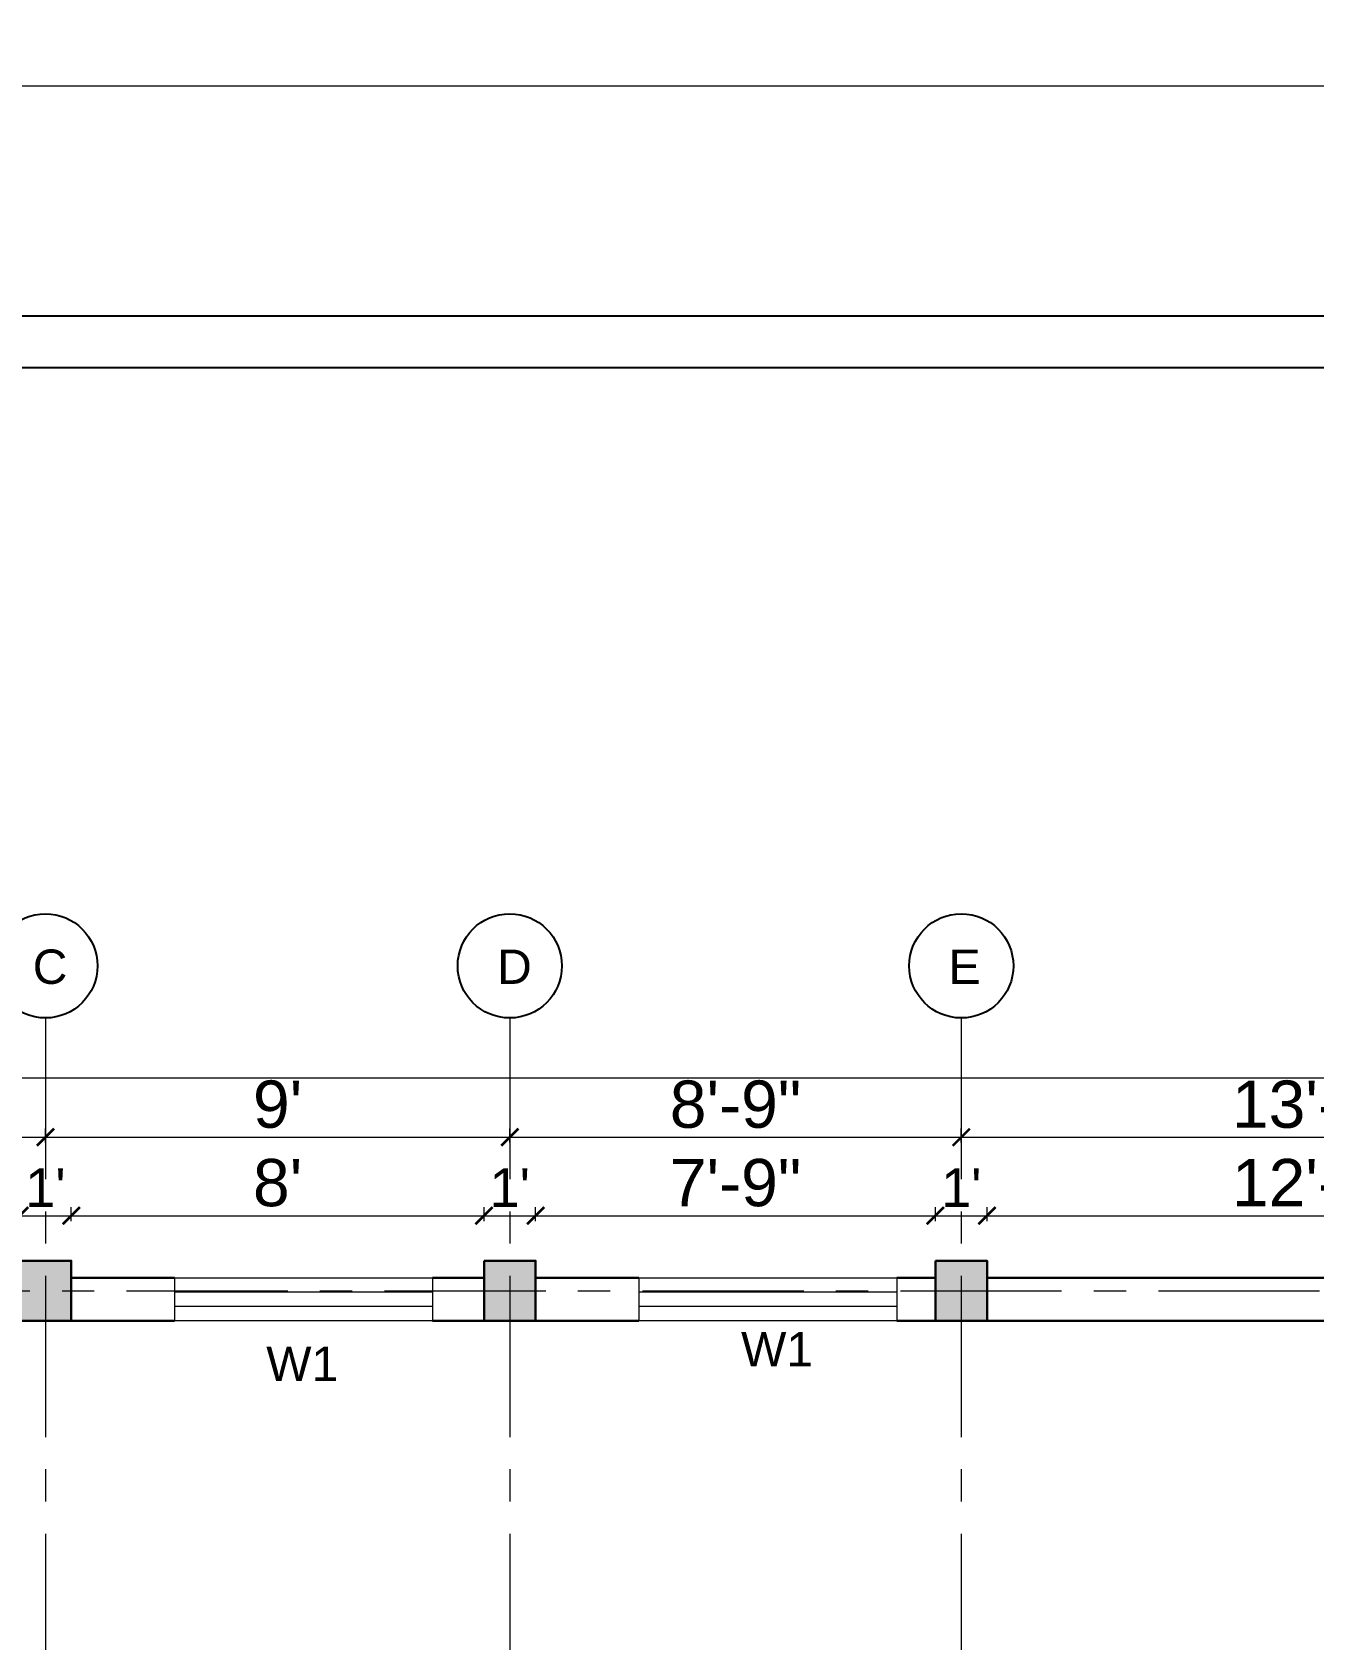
# Model space of a CAD drawing. Header units: inches. Extents: x -6800 to 96653, y -25814 to 17379.
# Drawn here: x 90357.8 to 90655.9, y -15057.5 to -14683.5 of the extents above; entities that cross this region are included whole.
import ezdxf

# ---------------------------------------------------------------- set-up
doc = ezdxf.new("R2010")
doc.units = ezdxf.units.IN
doc.header["$MEASUREMENT"] = 0
doc.header["$PDMODE"] = 34
doc.linetypes.add('CENTER', pattern=[2, 1.25, -0.25, 0.25, -0.25])
doc.layers.add('A-Windows', color=7, linetype='Continuous')
for name, color, linetype, lineweight in [('Cent line', 54, 'CENTER', 9), ('Column', 101, 'Continuous', 30), ('dimension', 50, 'Continuous', 20), ('dimension @ 1', 50, 'Continuous', 20), ('Wall', 90, 'Continuous', 30), ('Window', 140, 'Continuous', 13)]:
    doc.layers.add(name, color=color, linetype=linetype, lineweight=lineweight)
doc.styles.get("Standard").update_dxf_attribs({"font": 'arial.ttf'})
doc.dimstyles.get("Standard").update_dxf_attribs({"dimtxt": 7, "dimasz": 4, "dimexe": 2, "dimexo": 2, "dimgap": 2, "dimtad": 1, "dimdec": 0, "dimzin": 0, "dimdsep": 46, "dimlunit": 4, "dimtxsty": 'Standard', "dimblk": 'ARCHTICK', "dimcen": 0.25, "dimclrd": 256, "dimclre": 256, "dimclrt": 256, "dimadec": 0, "dimazin": 0, "dimtfac": 1, "dimtdec": 0, "dimtofl": 0, "dimtmove": 0, "dimatfit": 3, "dimfxl": 1, "dimfxlon": 1, "dimtolj": 1, "dimtzin": 0, "dimlwd": -1, "dimlwe": -1, "dimarcsym": 1})

# ---------------------------------------------------------------- blocks, each defined once
blk = doc.blocks.new('colarch')
at = {"layer": 'Column'}
h = blk.add_hatch(color=256, dxfattribs=at)
h.dxf.hatch_style = 1
h.paths.add_polyline_path([(-6740.22, 498.65), (-6728.22, 498.65), (-6728.22, 512.65), (-6740.22, 512.65)])
blk.add_lwpolyline([(-6740.22, 512.65), (-6728.22, 512.65), (-6728.22, 498.65), (-6740.22, 498.65)], close=True, dxfattribs=at)
blk = doc.blocks.new('_ArchTick')
at = {"color": 0, "linetype": 'ByBlock', "const_width": 0.15}
blk.add_lwpolyline([(-0.5, -0.5), (0.5, 0.5)], dxfattribs=at)
blk = doc.blocks.new('*D2185')
at = {"layer": 'Defpoints', "color": 0, "transparency": 16777216}
for p in [(90366.9, -14958.85), (90354.9, -14969.34), (90366.9, -14969.34)]:
    blk.add_point(p, dxfattribs=at)
at = {"layer": 'dimension', "transparency": 16777216}
for p, q in [((90354.9, -14959.85), (90354.9, -14956.85)), ((90366.9, -14959.85), (90366.9, -14956.85)), ((90354.9, -14958.85), (90366.9, -14958.85))]:
    blk.add_line(p, q, dxfattribs=at)
at = {"layer": 'dimension', "transparency": 16777216, "xscale": 4, "yscale": 4, "zscale": 4, "rotation": 180}
blk.add_blockref('_ArchTick', (90354.9, -14958.85), dxfattribs=at)
at = {"layer": 'dimension', "transparency": 16777216, "xscale": 4, "yscale": 4, "zscale": 4}
blk.add_blockref('_ArchTick', (90366.9, -14958.85), dxfattribs=at)
at = {"layer": 'dimension', "transparency": 16777216, "insert": (90360.9, -14952.33), "char_height": 9, "attachment_point": 5}
blk.add_mtext("\\A1;1'", dxfattribs=at)
blk = doc.blocks.new('*D2186')
at = {"layer": 'Defpoints', "color": 0, "transparency": 16777216}
for p in [(90462.9, -14958.85), (90366.9, -14969.34), (90462.9, -14969.34)]:
    blk.add_point(p, dxfattribs=at)
at = {"layer": 'dimension', "transparency": 16777216}
for p, q in [((90366.9, -14960.1), (90366.9, -14956.85)), ((90462.9, -14960.1), (90462.9, -14956.85)), ((90366.9, -14958.85), (90462.9, -14958.85))]:
    blk.add_line(p, q, dxfattribs=at)
at = {"layer": 'dimension', "transparency": 16777216, "xscale": 4, "yscale": 4, "zscale": 4, "rotation": 180}
blk.add_blockref('_ArchTick', (90366.9, -14958.85), dxfattribs=at)
at = {"layer": 'dimension', "transparency": 16777216, "xscale": 4, "yscale": 4, "zscale": 4}
blk.add_blockref('_ArchTick', (90462.9, -14958.85), dxfattribs=at)
at = {"layer": 'dimension', "transparency": 16777216, "insert": (90414.9, -14951.23), "char_height": 11, "attachment_point": 5}
blk.add_mtext("\\A1;8'", dxfattribs=at)
blk = doc.blocks.new('*D2187')
at = {"layer": 'Defpoints', "color": 0, "transparency": 16777216}
for p in [(90474.9, -14958.85), (90462.9, -14969.34), (90474.9, -14969.34)]:
    blk.add_point(p, dxfattribs=at)
at = {"layer": 'dimension', "transparency": 16777216}
for p, q in [((90462.9, -14959.85), (90462.9, -14956.85)), ((90474.9, -14959.85), (90474.9, -14956.85)), ((90462.9, -14958.85), (90474.9, -14958.85))]:
    blk.add_line(p, q, dxfattribs=at)
at = {"layer": 'dimension', "transparency": 16777216, "xscale": 4, "yscale": 4, "zscale": 4, "rotation": 180}
blk.add_blockref('_ArchTick', (90462.9, -14958.85), dxfattribs=at)
at = {"layer": 'dimension', "transparency": 16777216, "xscale": 4, "yscale": 4, "zscale": 4}
blk.add_blockref('_ArchTick', (90474.9, -14958.85), dxfattribs=at)
at = {"layer": 'dimension', "transparency": 16777216, "insert": (90468.9, -14952.33), "char_height": 9, "attachment_point": 5}
blk.add_mtext("\\A1;1'", dxfattribs=at)
blk = doc.blocks.new('*D2188')
at = {"layer": 'Defpoints', "color": 0, "transparency": 16777216}
for p in [(90567.9, -14958.85), (90474.9, -14969.34), (90567.9, -14969.34)]:
    blk.add_point(p, dxfattribs=at)
at = {"layer": 'dimension', "transparency": 16777216}
for p, q in [((90474.9, -14960.1), (90474.9, -14956.85)), ((90567.9, -14960.1), (90567.9, -14956.85)), ((90474.9, -14958.85), (90567.9, -14958.85))]:
    blk.add_line(p, q, dxfattribs=at)
at = {"layer": 'dimension', "transparency": 16777216, "xscale": 4, "yscale": 4, "zscale": 4, "rotation": 180}
blk.add_blockref('_ArchTick', (90474.9, -14958.85), dxfattribs=at)
at = {"layer": 'dimension', "transparency": 16777216, "xscale": 4, "yscale": 4, "zscale": 4}
blk.add_blockref('_ArchTick', (90567.9, -14958.85), dxfattribs=at)
at = {"layer": 'dimension', "transparency": 16777216, "insert": (90521.4, -14951.23), "char_height": 11, "attachment_point": 5}
blk.add_mtext('\\A1;7\'-9"', dxfattribs=at)
blk = doc.blocks.new('*D2189')
at = {"layer": 'Defpoints', "color": 0, "transparency": 16777216}
for p in [(90579.9, -14958.85), (90567.9, -14969.34), (90579.9, -14969.34)]:
    blk.add_point(p, dxfattribs=at)
at = {"layer": 'dimension', "transparency": 16777216}
for p, q in [((90567.9, -14959.85), (90567.9, -14956.85)), ((90579.9, -14959.85), (90579.9, -14956.85)), ((90567.9, -14958.85), (90579.9, -14958.85))]:
    blk.add_line(p, q, dxfattribs=at)
at = {"layer": 'dimension', "transparency": 16777216, "xscale": 4, "yscale": 4, "zscale": 4, "rotation": 180}
blk.add_blockref('_ArchTick', (90567.9, -14958.85), dxfattribs=at)
at = {"layer": 'dimension', "transparency": 16777216, "xscale": 4, "yscale": 4, "zscale": 4}
blk.add_blockref('_ArchTick', (90579.9, -14958.85), dxfattribs=at)
at = {"layer": 'dimension', "transparency": 16777216, "insert": (90573.9, -14952.33), "char_height": 9, "attachment_point": 5}
blk.add_mtext("\\A1;1'", dxfattribs=at)
blk = doc.blocks.new('*D2190')
at = {"layer": 'Defpoints', "color": 0, "transparency": 16777216}
for p in [(90732.9, -14958.85), (90579.9, -14969.34), (90732.9, -14969.34)]:
    blk.add_point(p, dxfattribs=at)
at = {"layer": 'dimension', "transparency": 16777216}
for p, q in [((90579.9, -14960.1), (90579.9, -14956.85)), ((90732.9, -14960.1), (90732.9, -14956.85)), ((90579.9, -14958.85), (90732.9, -14958.85))]:
    blk.add_line(p, q, dxfattribs=at)
at = {"layer": 'dimension', "transparency": 16777216, "xscale": 4, "yscale": 4, "zscale": 4, "rotation": 180}
blk.add_blockref('_ArchTick', (90579.9, -14958.85), dxfattribs=at)
at = {"layer": 'dimension', "transparency": 16777216, "xscale": 4, "yscale": 4, "zscale": 4}
blk.add_blockref('_ArchTick', (90732.9, -14958.85), dxfattribs=at)
at = {"layer": 'dimension', "transparency": 16777216, "insert": (90656.4, -14951.23), "char_height": 11, "attachment_point": 5}
blk.add_mtext('\\A1;12\'-9"', dxfattribs=at)
blk = doc.blocks.new('*D2202')
at = {"layer": 'Defpoints', "color": 0, "transparency": 16777216}
for p in [(90360.9, -14940.6), (90252.9, -14949.84), (90360.9, -14969.34)]:
    blk.add_point(p, dxfattribs=at)
at = {"layer": 'dimension', "transparency": 16777216}
for p, q in [((90252.9, -14941.85), (90252.9, -14938.6)), ((90360.9, -14941.85), (90360.9, -14938.6)), ((90252.9, -14940.6), (90360.9, -14940.6))]:
    blk.add_line(p, q, dxfattribs=at)
at = {"layer": 'dimension', "transparency": 16777216, "xscale": 4, "yscale": 4, "zscale": 4, "rotation": 180}
blk.add_blockref('_ArchTick', (90252.9, -14940.6), dxfattribs=at)
at = {"layer": 'dimension', "transparency": 16777216, "xscale": 4, "yscale": 4, "zscale": 4}
blk.add_blockref('_ArchTick', (90360.9, -14940.6), dxfattribs=at)
at = {"layer": 'dimension', "transparency": 16777216, "insert": (90306.9, -14932.98), "char_height": 11, "attachment_point": 5}
blk.add_mtext("\\A1;9'", dxfattribs=at)
blk = doc.blocks.new('*D2203')
at = {"layer": 'Defpoints', "color": 0, "transparency": 16777216}
for p in [(90468.9, -14940.6), (90360.9, -14969.34), (90468.9, -14969.34)]:
    blk.add_point(p, dxfattribs=at)
at = {"layer": 'dimension', "transparency": 16777216}
for p, q in [((90360.9, -14941.85), (90360.9, -14938.6)), ((90468.9, -14941.85), (90468.9, -14938.6)), ((90360.9, -14940.6), (90468.9, -14940.6))]:
    blk.add_line(p, q, dxfattribs=at)
at = {"layer": 'dimension', "transparency": 16777216, "xscale": 4, "yscale": 4, "zscale": 4, "rotation": 180}
blk.add_blockref('_ArchTick', (90360.9, -14940.6), dxfattribs=at)
at = {"layer": 'dimension', "transparency": 16777216, "xscale": 4, "yscale": 4, "zscale": 4}
blk.add_blockref('_ArchTick', (90468.9, -14940.6), dxfattribs=at)
at = {"layer": 'dimension', "transparency": 16777216, "insert": (90414.9, -14932.98), "char_height": 11, "attachment_point": 5}
blk.add_mtext("\\A1;9'", dxfattribs=at)
blk = doc.blocks.new('*D2204')
at = {"layer": 'Defpoints', "color": 0, "transparency": 16777216}
for p in [(90573.9, -14940.6), (90468.9, -14969.34), (90573.9, -14969.34)]:
    blk.add_point(p, dxfattribs=at)
at = {"layer": 'dimension', "transparency": 16777216}
for p, q in [((90468.9, -14941.85), (90468.9, -14938.6)), ((90573.9, -14941.85), (90573.9, -14938.6)), ((90468.9, -14940.6), (90573.9, -14940.6))]:
    blk.add_line(p, q, dxfattribs=at)
at = {"layer": 'dimension', "transparency": 16777216, "xscale": 4, "yscale": 4, "zscale": 4, "rotation": 180}
blk.add_blockref('_ArchTick', (90468.9, -14940.6), dxfattribs=at)
at = {"layer": 'dimension', "transparency": 16777216, "xscale": 4, "yscale": 4, "zscale": 4}
blk.add_blockref('_ArchTick', (90573.9, -14940.6), dxfattribs=at)
at = {"layer": 'dimension', "transparency": 16777216, "insert": (90521.4, -14932.98), "char_height": 11, "attachment_point": 5}
blk.add_mtext('\\A1;8\'-9"', dxfattribs=at)
blk = doc.blocks.new('*D2205')
at = {"layer": 'Defpoints', "color": 0, "transparency": 16777216}
for p in [(90738.9, -14940.6), (90573.9, -14969.34), (90738.9, -14969.34)]:
    blk.add_point(p, dxfattribs=at)
at = {"layer": 'dimension', "transparency": 16777216}
for p, q in [((90573.9, -14941.85), (90573.9, -14938.6)), ((90738.9, -14941.85), (90738.9, -14938.6)), ((90573.9, -14940.6), (90738.9, -14940.6))]:
    blk.add_line(p, q, dxfattribs=at)
at = {"layer": 'dimension', "transparency": 16777216, "xscale": 4, "yscale": 4, "zscale": 4, "rotation": 180}
blk.add_blockref('_ArchTick', (90573.9, -14940.6), dxfattribs=at)
at = {"layer": 'dimension', "transparency": 16777216, "xscale": 4, "yscale": 4, "zscale": 4}
blk.add_blockref('_ArchTick', (90738.9, -14940.6), dxfattribs=at)
at = {"layer": 'dimension', "transparency": 16777216, "insert": (90656.4, -14932.98), "char_height": 11, "attachment_point": 5}
blk.add_mtext('\\A1;13\'-9"', dxfattribs=at)
blk = doc.blocks.new('*D2210')
at = {"layer": 'Defpoints', "color": 0, "transparency": 16777216}
for p in [(91305.9, -14926.79), (90078.9, -14973.34), (91305.9, -14973.34)]:
    blk.add_point(p, dxfattribs=at)
at = {"layer": 'dimension', "transparency": 16777216}
for p, q in [((90078.9, -14928.04), (90078.9, -14924.79)), ((90078.9, -14926.79), (91305.9, -14926.79)), ((91305.9, -14928.04), (91305.9, -14924.79))]:
    blk.add_line(p, q, dxfattribs=at)
at = {"layer": 'dimension', "transparency": 16777216, "xscale": 4, "yscale": 4, "zscale": 4, "rotation": 180}
blk.add_blockref('_ArchTick', (90078.9, -14926.79), dxfattribs=at)
at = {"layer": 'dimension', "transparency": 16777216, "xscale": 4, "yscale": 4, "zscale": 4}
blk.add_blockref('_ArchTick', (91305.9, -14926.79), dxfattribs=at)
at = {"layer": 'dimension', "transparency": 16777216, "insert": (90692.4, -14919.17), "char_height": 11, "attachment_point": 5}
blk.add_mtext('\\A1;102\'-3"', dxfattribs=at)
blk = doc.blocks.new('*D2377')
at = {"layer": 'Defpoints', "color": 0, "transparency": 16777216}
for p in [(92106.47, -14696), (89730.47, -14761.53), (92106.47, -14761.53)]:
    blk.add_point(p, dxfattribs=at)
at = {"layer": 'dimension', "transparency": 16777216}
for p, q in [((89730.47, -14697.25), (89730.47, -14694)), ((89730.47, -14696), (92106.47, -14696)), ((92106.47, -14697.25), (92106.47, -14694))]:
    blk.add_line(p, q, dxfattribs=at)
at = {"layer": 'dimension', "transparency": 16777216, "xscale": 4, "yscale": 4, "zscale": 4, "rotation": 180}
blk.add_blockref('_ArchTick', (89730.47, -14696), dxfattribs=at)
at = {"layer": 'dimension', "transparency": 16777216, "xscale": 4, "yscale": 4, "zscale": 4}
blk.add_blockref('_ArchTick', (92106.47, -14696), dxfattribs=at)
at = {"layer": 'dimension', "transparency": 16777216, "insert": (90918.47, -14689.4), "char_height": 9, "attachment_point": 5}
blk.add_mtext("\\A1;198'", dxfattribs=at)

msp = doc.modelspace()

# ---------------------------------------------------------------- linework, layer by layer
at = {"transparency": 33554651}
for p, q in [((89718.47, -14749.53), (92118.47, -14749.53)), ((89730.47, -14761.53), (92106.47, -14761.53))]:
    msp.add_line(p, q, dxfattribs=at)
for centre in [(90360.9, -14900.73), (90468.9, -14900.73), (90573.9, -14900.73)]:
    msp.add_circle(centre, 12.12, dxfattribs=at)
at = {"layer": 'Cent line', "ltscale": 30, "transparency": 33554643}
for p, q in [((90360.9, -14912.85), (90360.9, -15396.96)), ((90468.9, -14912.85), (90468.9, -15396.96)), ((90573.9, -14912.85), (90573.9, -15396.96)), ((90019.75, -14976.34), (91388.19, -14976.34))]:
    msp.add_line(p, q, dxfattribs=at)
at = {"layer": 'Wall', "transparency": 33554651}
for p, q in [((90390.9, -14973.34), (90366.9, -14973.34)), ((90462.9, -14973.34), (90450.9, -14973.34)), ((90498.9, -14973.34), (90474.9, -14973.34)), ((90567.9, -14973.34), (90558.9, -14973.34)), ((90579.9, -14973.34), (90732.9, -14973.34)), ((90390.9, -14983.34), (90366.9, -14983.34)), ((90462.9, -14983.34), (90450.9, -14983.34)), ((90498.9, -14983.34), (90474.9, -14983.34)), ((90567.9, -14983.34), (90558.9, -14983.34)), ((90579.9, -14983.34), (90732.9, -14983.34))]:
    msp.add_line(p, q, dxfattribs=at)
at = {"layer": 'Window', "transparency": 33554651}
for p, q in [((90390.9, -14973.34), (90390.9, -14983.34)), ((90450.9, -14976.67), (90390.9, -14976.67)), ((90498.9, -14973.34), (90498.9, -14983.34)), ((90558.9, -14976.67), (90498.9, -14976.67)), ((90450.9, -14980.01), (90390.9, -14980.01)), ((90558.9, -14980.01), (90498.9, -14980.01))]:
    msp.add_line(p, q, dxfattribs=at)
for points in [[(90390.9, -14973.34), (90450.9, -14973.34), (90450.9, -14983.34), (90390.9, -14983.34)], [(90498.9, -14973.34), (90558.9, -14973.34), (90558.9, -14983.34), (90498.9, -14983.34)]]:
    msp.add_lwpolyline(points, dxfattribs=at)

# ---------------------------------------------------------------- block references
at = {"layer": 'Wall', "transparency": 33554651}
for p in [(97095.12, -15482), (97203.12, -15482), (97308.12, -15482)]:
    msp.add_blockref('colarch', p, dxfattribs=at)

# ---------------------------------------------------------------- texts
at = {"layer": 'A-Windows', "ltscale": 10, "transparency": 33554687, "char_height": 8, "attachment_point": 1}
for s, insert in [('C', (90357.94, -14896.93)), ('D', (90465.94, -14896.93)), ('E', (90570.94, -14896.93))]:
    msp.add_mtext_dynamic_manual_height_columns(s, width=837.6015, gutter_width=65.57, heights=[0], dxfattribs=dict(at, insert=insert))
at = {"layer": 'A-Windows', "ltscale": 10, "transparency": 33554687, "char_height": 8, "width": 30.4497, "attachment_point": 1}
for insert in [(90522.68, -14985.93), (90412.24, -14989.3)]:
    msp.add_mtext('W1', dxfattribs=dict(at, insert=insert))

# ---------------------------------------------------------------- dimensions: what is measured, and where the dimension line sits
at = {"layer": 'dimension', "transparency": 33554651}
for base, p1, p2, override, picture, middle in [((90366.9, -14958.85), (90354.9, -14969.34), (90366.9, -14969.34), {"dimscale": 1, "dimtxt": 9, "dimtix": 1, "dimtofl": 0, "dimtmove": 1, "dimatfit": 0}, '*D2185', (90360.9, -14952.33)), ((90474.9, -14958.85), (90462.9, -14969.34), (90474.9, -14969.34), {"dimscale": 1, "dimtxt": 9, "dimtix": 0, "dimtofl": 0, "dimtmove": 0, "dimatfit": 3}, '*D2187', (90468.9, -14952.33)), ((90579.9, -14958.85), (90567.9, -14969.34), (90579.9, -14969.34), {"dimscale": 1, "dimtxt": 9, "dimtix": 1, "dimtofl": 0, "dimtmove": 1, "dimatfit": 0}, '*D2189', (90573.9, -14952.33))]:
    dim = msp.add_linear_dim(base=base, p1=p1, p2=p2, dimstyle='Standard', override=override, dxfattribs=at)
    dim.commit()
    dim.dimension.update_dxf_attribs({"geometry": picture, "text_midpoint": middle})
at = {"layer": 'dimension @ 1', "transparency": 33554651}
for base, p1, p2, override, picture, middle in [((92106.47, -14696), (89730.47, -14761.53), (92106.47, -14761.53), {"dimscale": 1, "dimtxt": 9, "dimtix": 0, "dimtofl": 0, "dimtmove": 0, "dimatfit": 3, "dimfxl": 1.25}, '*D2377', (90918.47, -14689.4)), ((91305.9, -14926.79), (90078.9, -14973.34), (91305.9, -14973.34), {"dimscale": 1, "dimtxt": 11, "dimtix": 1, "dimtofl": 0, "dimtmove": 1, "dimatfit": 0, "dimfxl": 1.25}, '*D2210', (90692.4, -14919.17)), ((90360.9, -14940.6), (90252.9, -14949.84), (90360.9, -14969.34), {"dimscale": 1, "dimtxt": 11, "dimtix": 0, "dimtofl": 0, "dimtmove": 0, "dimatfit": 3, "dimfxl": 1.25}, '*D2202', (90306.9, -14932.98)), ((90468.9, -14940.6), (90360.9, -14969.34), (90468.9, -14969.34), {"dimscale": 1, "dimtxt": 11, "dimtix": 0, "dimtofl": 0, "dimtmove": 0, "dimatfit": 3, "dimfxl": 1.25}, '*D2203', (90414.9, -14932.98)), ((90573.9, -14940.6), (90468.9, -14969.34), (90573.9, -14969.34), {"dimscale": 1, "dimtxt": 11, "dimtix": 1, "dimtofl": 0, "dimtmove": 1, "dimatfit": 0, "dimfxl": 1.25}, '*D2204', (90521.4, -14932.98)), ((90738.9, -14940.6), (90573.9, -14969.34), (90738.9, -14969.34), {"dimscale": 1, "dimtxt": 11, "dimtix": 1, "dimtofl": 0, "dimtmove": 1, "dimatfit": 0, "dimfxl": 1.25}, '*D2205', (90656.4, -14932.98)), ((90462.9, -14958.85), (90366.9, -14969.34), (90462.9, -14969.34), {"dimscale": 1, "dimtxt": 11, "dimtix": 1, "dimtofl": 0, "dimtmove": 1, "dimatfit": 0, "dimfxl": 1.25}, '*D2186', (90414.9, -14951.23)), ((90567.9, -14958.85), (90474.9, -14969.34), (90567.9, -14969.34), {"dimscale": 1, "dimtxt": 11, "dimtix": 1, "dimtofl": 0, "dimtmove": 1, "dimatfit": 0, "dimfxl": 1.25}, '*D2188', (90521.4, -14951.23)), ((90732.9, -14958.85), (90579.9, -14969.34), (90732.9, -14969.34), {"dimscale": 1, "dimtxt": 11, "dimtix": 1, "dimtofl": 0, "dimtmove": 1, "dimatfit": 0, "dimfxl": 1.25}, '*D2190', (90656.4, -14951.23))]:
    dim = msp.add_linear_dim(base=base, p1=p1, p2=p2, dimstyle='Standard', override=override, dxfattribs=at)
    dim.commit()
    dim.dimension.update_dxf_attribs({"geometry": picture, "text_midpoint": middle})

doc.saveas('drawing.dxf')
